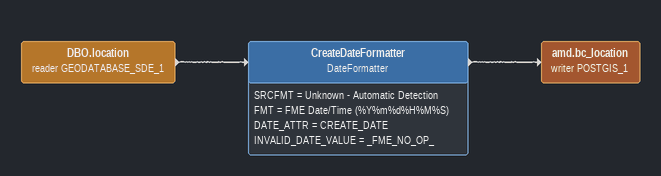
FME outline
DBO.location (reader GEODATABASE_SDE_1)
    -> CreateDateFormatter
CreateDateFormatter: DateFormatter
    SRCFMT = Unknown - Automatic Detection
    FMT = FME Date/Time (%Y%m%d%H%M%S)
    DATE_ATTR = CREATE_DATE
    INVALID_DATE_VALUE = _FME_NO_OP_
    -> amd.bc_location (writer POSTGIS_1)
amd.bc_location (writer POSTGIS_1)
